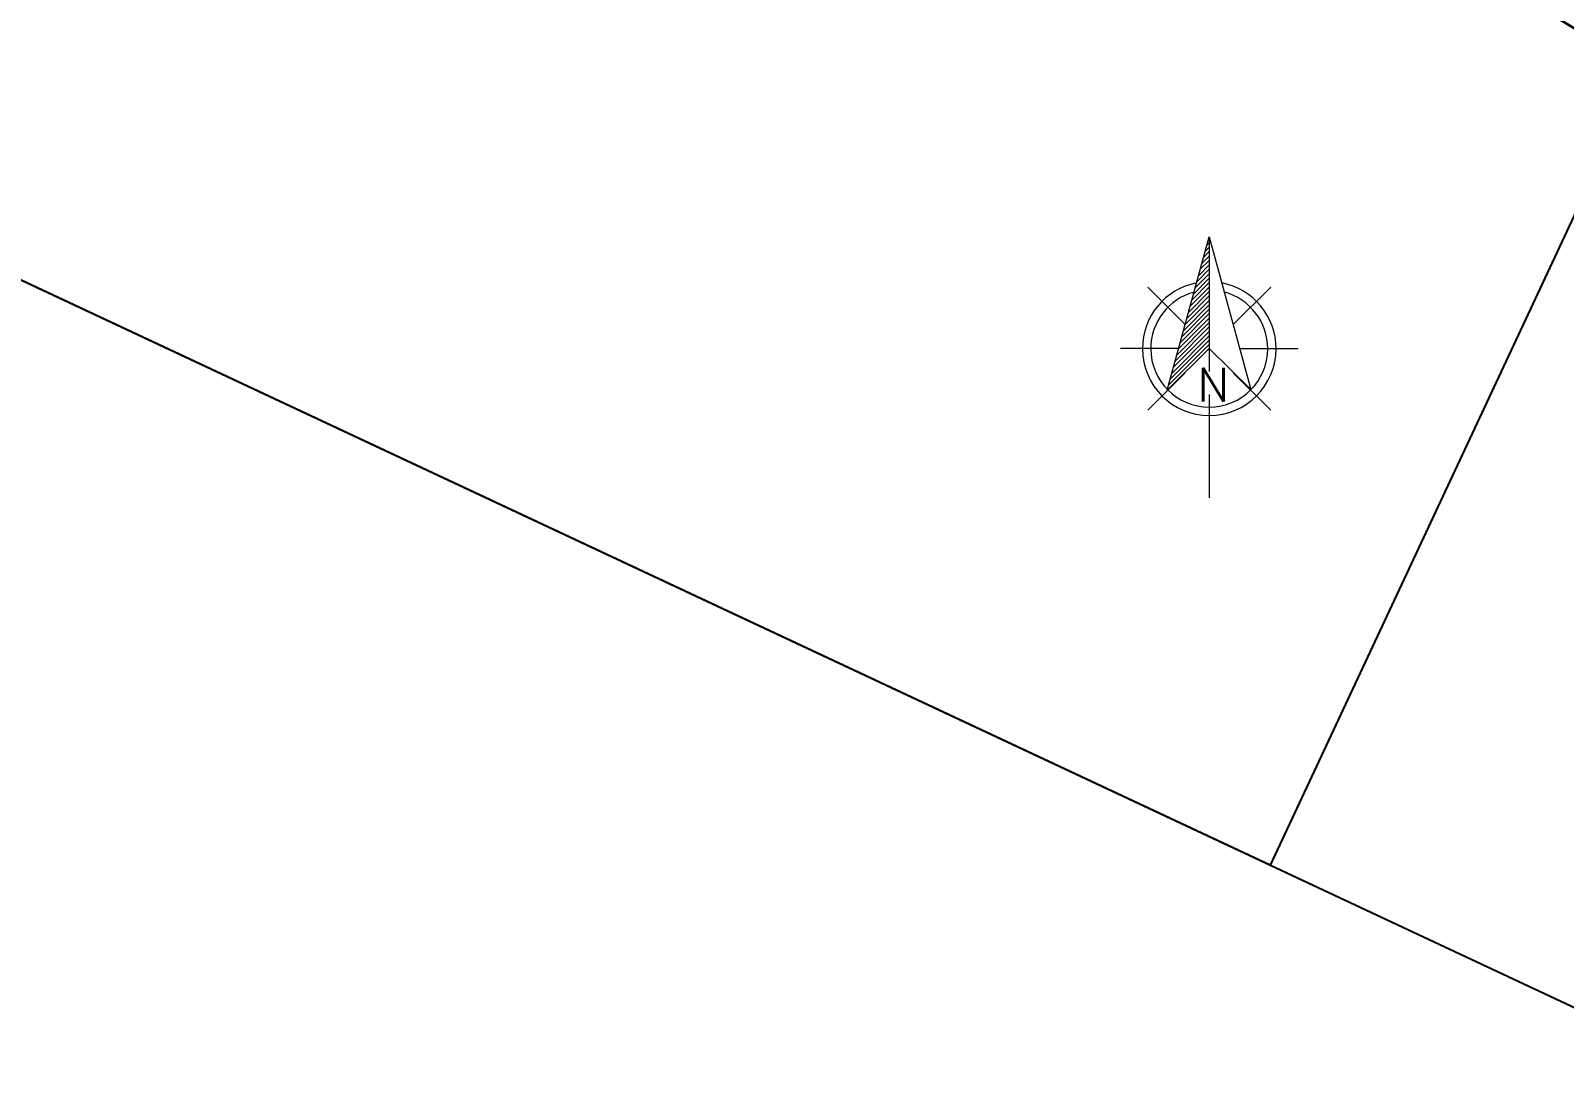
# Model space of a CAD drawing. Header units: metres. Extents: x 286072 to 323604, y 7400965 to 7466400.
# Drawn here: x 286949.2 to 287376.7, y 7465252.5 to 7465540.2 of the extents above; entities that cross this region are included whole.
import ezdxf
from ezdxf.enums import TextEntityAlignment as Align

# ---------------------------------------------------------------- set-up
doc = ezdxf.new("R2010")
doc.units = ezdxf.units.M
doc.layers.add('A-VIEWPORTS', color=2, linetype='Continuous', plot=False)
doc.layers.add('ACAD-2B-SEM FOTOS$0$U-HZ-AMV', color=3, linetype='Continuous')
doc.layers.add('ACAD-2B-SEM FOTOS$0$U-HZ-EIXO CARGA', color=170, linetype='ACAD-2B-SEM FOTOS$0$CARGA_LINE', lineweight=30)
doc.layers.add('VNOR', color=2, linetype='Continuous', lineweight=9)
doc.styles.add('ACAD-2B-SEM FOTOS$0$ARIAL', font='arial.ttf')
doc.styles.add('ACAD-2B-SEM FOTOS$0$Standard', font='arial.ttf')
doc.styles.add('R200', font='simplex.shx', dxfattribs={"height": 5})
doc.linetypes.add('ACAD-2B-SEM FOTOS$0$CARGA_LINE', pattern='A,3.5,-0.25,["CARGA",ACAD-2B-SEM FOTOS$0$Standard,S=0.175,R=0,X=-0.05,Y=-0.1],-0.95', length=4.7)

# ---------------------------------------------------------------- blocks, each defined once
blk = doc.blocks.new('*X0')
at = {"color": 0}
for p, q in [((147.35, -409.49), (147.62, -409.23)), ((147.55, -408.76), (147.62, -408.7)), ((146.75, -411.68), (147.62, -410.82)), ((146.95, -410.95), (147.62, -410.29)), ((147.15, -410.22), (147.62, -409.76)), ((145.96, -414.6), (147.62, -412.94)), ((146.16, -413.87), (147.62, -412.41)), ((146.36, -413.14), (147.62, -411.88)), ((146.55, -412.41), (147.62, -411.35)), ((145.36, -416.79), (147.62, -414.53)), ((145.56, -416.06), (147.62, -414)), ((145.76, -415.33), (147.62, -413.47)), ((144.76, -418.98), (147.62, -416.12)), ((144.96, -418.25), (147.62, -415.59)), ((145.16, -417.52), (147.62, -415.06)), ((143.96, -421.9), (147.62, -418.24)), ((144.16, -421.17), (147.62, -417.71)), ((144.36, -420.44), (147.62, -417.18)), ((144.56, -419.71), (147.62, -416.65)), ((143.36, -424.09), (147.62, -419.83)), ((143.56, -423.36), (147.62, -419.3)), ((143.76, -422.63), (147.62, -418.77)), ((142.76, -426.28), (147.62, -421.42)), ((142.96, -425.55), (147.62, -420.89)), ((143.16, -424.82), (147.62, -420.36))]:
    blk.add_line(p, q, dxfattribs=at)
blk = doc.blocks.new('NORTE')
at = {"layer": 'VNOR'}
for p, q in [((0, 12.98), (0, -2.64)), ((-2.79, 2.79), (-7.15, 7.15)), ((2.79, 2.79), (7.15, 7.15)), ((-3.55, 0), (-10.31, 0)), ((3.55, 0), (10.31, 0)), ((-2.79, -2.79), (-7.15, -7.15)), ((2.79, -2.79), (7.15, -7.15)), ((0, -5.33), (0, -17.3))]:
    blk.add_line(p, q, dxfattribs=at)
blk.add_lwpolyline([(-4.87, -4.81), (0, 12.98), (4.85, -4.75), (0, 0), (-4.87, -4.81)], dxfattribs=at)
for points in [[(-7.76, 0, 1), (7.76, 0, 0.359415), (1.47, 7.62, 1)], [(-1.47, 7.62, 0.359415), (-7.76, 0, 1)]]:
    blk.add_lwpolyline(points, format="xyb", dxfattribs=at)
for start, end in [(105.027, 180), (0, 74.973), (180, 0)]:
    blk.add_arc((0, 0), 6.79, start, end, dxfattribs=at)
at = {"layer": 'VNOR', "xscale": 0.9704247146844865, "yscale": 0.9704247146844865, "zscale": 0.9704247146844865}
blk.add_blockref('*X0', (-143.25, 409.42), dxfattribs=at)
at = {"layer": 'VNOR', "style": 'R200'}
blk.add_attdef('NORTE', (-1.39, -6.14), '', height=3.93, dxfattribs=at)
blk = doc.blocks.new('ACAD-2B-SEM FOTOS')
at = {"layer": 'ACAD-2B-SEM FOTOS$0$U-HZ-EIXO CARGA', "lineweight": 30, "flags": 128}
blk.add_lwpolyline([(288106.26, 7465271.62), (287892.78, 7465334.56, -0.040085), (287833.01, 7465357.52), (287704.94, 7465418.91, 0.051452), (287654.84, 7465437.66), (287552.35, 7465467.26, -0.000381), (287540.05, 7465470.82, -0.000762), (287533.89, 7465472.62, -0.001524), (287523.64, 7465475.67, -0.001905), (287515.44, 7465478.16, -0.002667), (287505.62, 7465481.25, -0.003048), (287497.05, 7465484.06, -0.00381), (287487.46, 7465487.34, -0.004191), (287478.78, 7465490.47, -0.004952), (287469.38, 7465494.05, -0.005333), (287460.72, 7465497.56, -0.018345), (287432.41, 7465510.61, -0.005333), (287424.11, 7465514.93, -0.004952), (287415.29, 7465519.75, -0.004191), (287407.27, 7465524.32, -0.00381), (287398.55, 7465529.48, -0.003048), (287390.85, 7465534.18, -0.011153), (287356.52, 7465555.12), (287349.04, 7465559.96)], format="xyb", dxfattribs=at)
at = {"layer": 'ACAD-2B-SEM FOTOS$0$U-HZ-AMV', "style": 'ACAD-2B-SEM FOTOS$0$ARIAL'}
for rotation, p in [(329.8274, (288810.42, 7465082.98)), (140.5803, (288880.04, 7465033.44))]:
    blk.add_attdef('1:18,5', text='', height=2, rotation=rotation, dxfattribs=at).set_placement(p, align=Align.MIDDLE_CENTER)

msp = doc.modelspace()

# ---------------------------------------------------------------- linework, layer by layer
at = {"layer": 'A-VIEWPORTS', "color": 2, "linetype": 'Continuous', "lineweight": -3}
for points in [[(287294.67, 7465307.75), (286072.5, 7465879.98), (286315.89, 7466399.83), (287538.06, 7465827.6)], [(287974.95, 7464989.24), (286752.78, 7465561.47), (286996.17, 7466081.31), (288218.34, 7465509.09)]]:
    msp.add_lwpolyline(points, close=True, dxfattribs=at)

# ---------------------------------------------------------------- block references
msp.add_blockref('ACAD-2B-SEM FOTOS', (0, 0))
at = {"layer": 'VNOR', "xscale": 2.4, "yscale": 2.4, "zscale": 2.4}
msp.add_blockref('NORTE', (287277.71, 7465451.66), dxfattribs=at).add_auto_attribs({'NORTE': 'N'})

doc.saveas('drawing.dxf')
